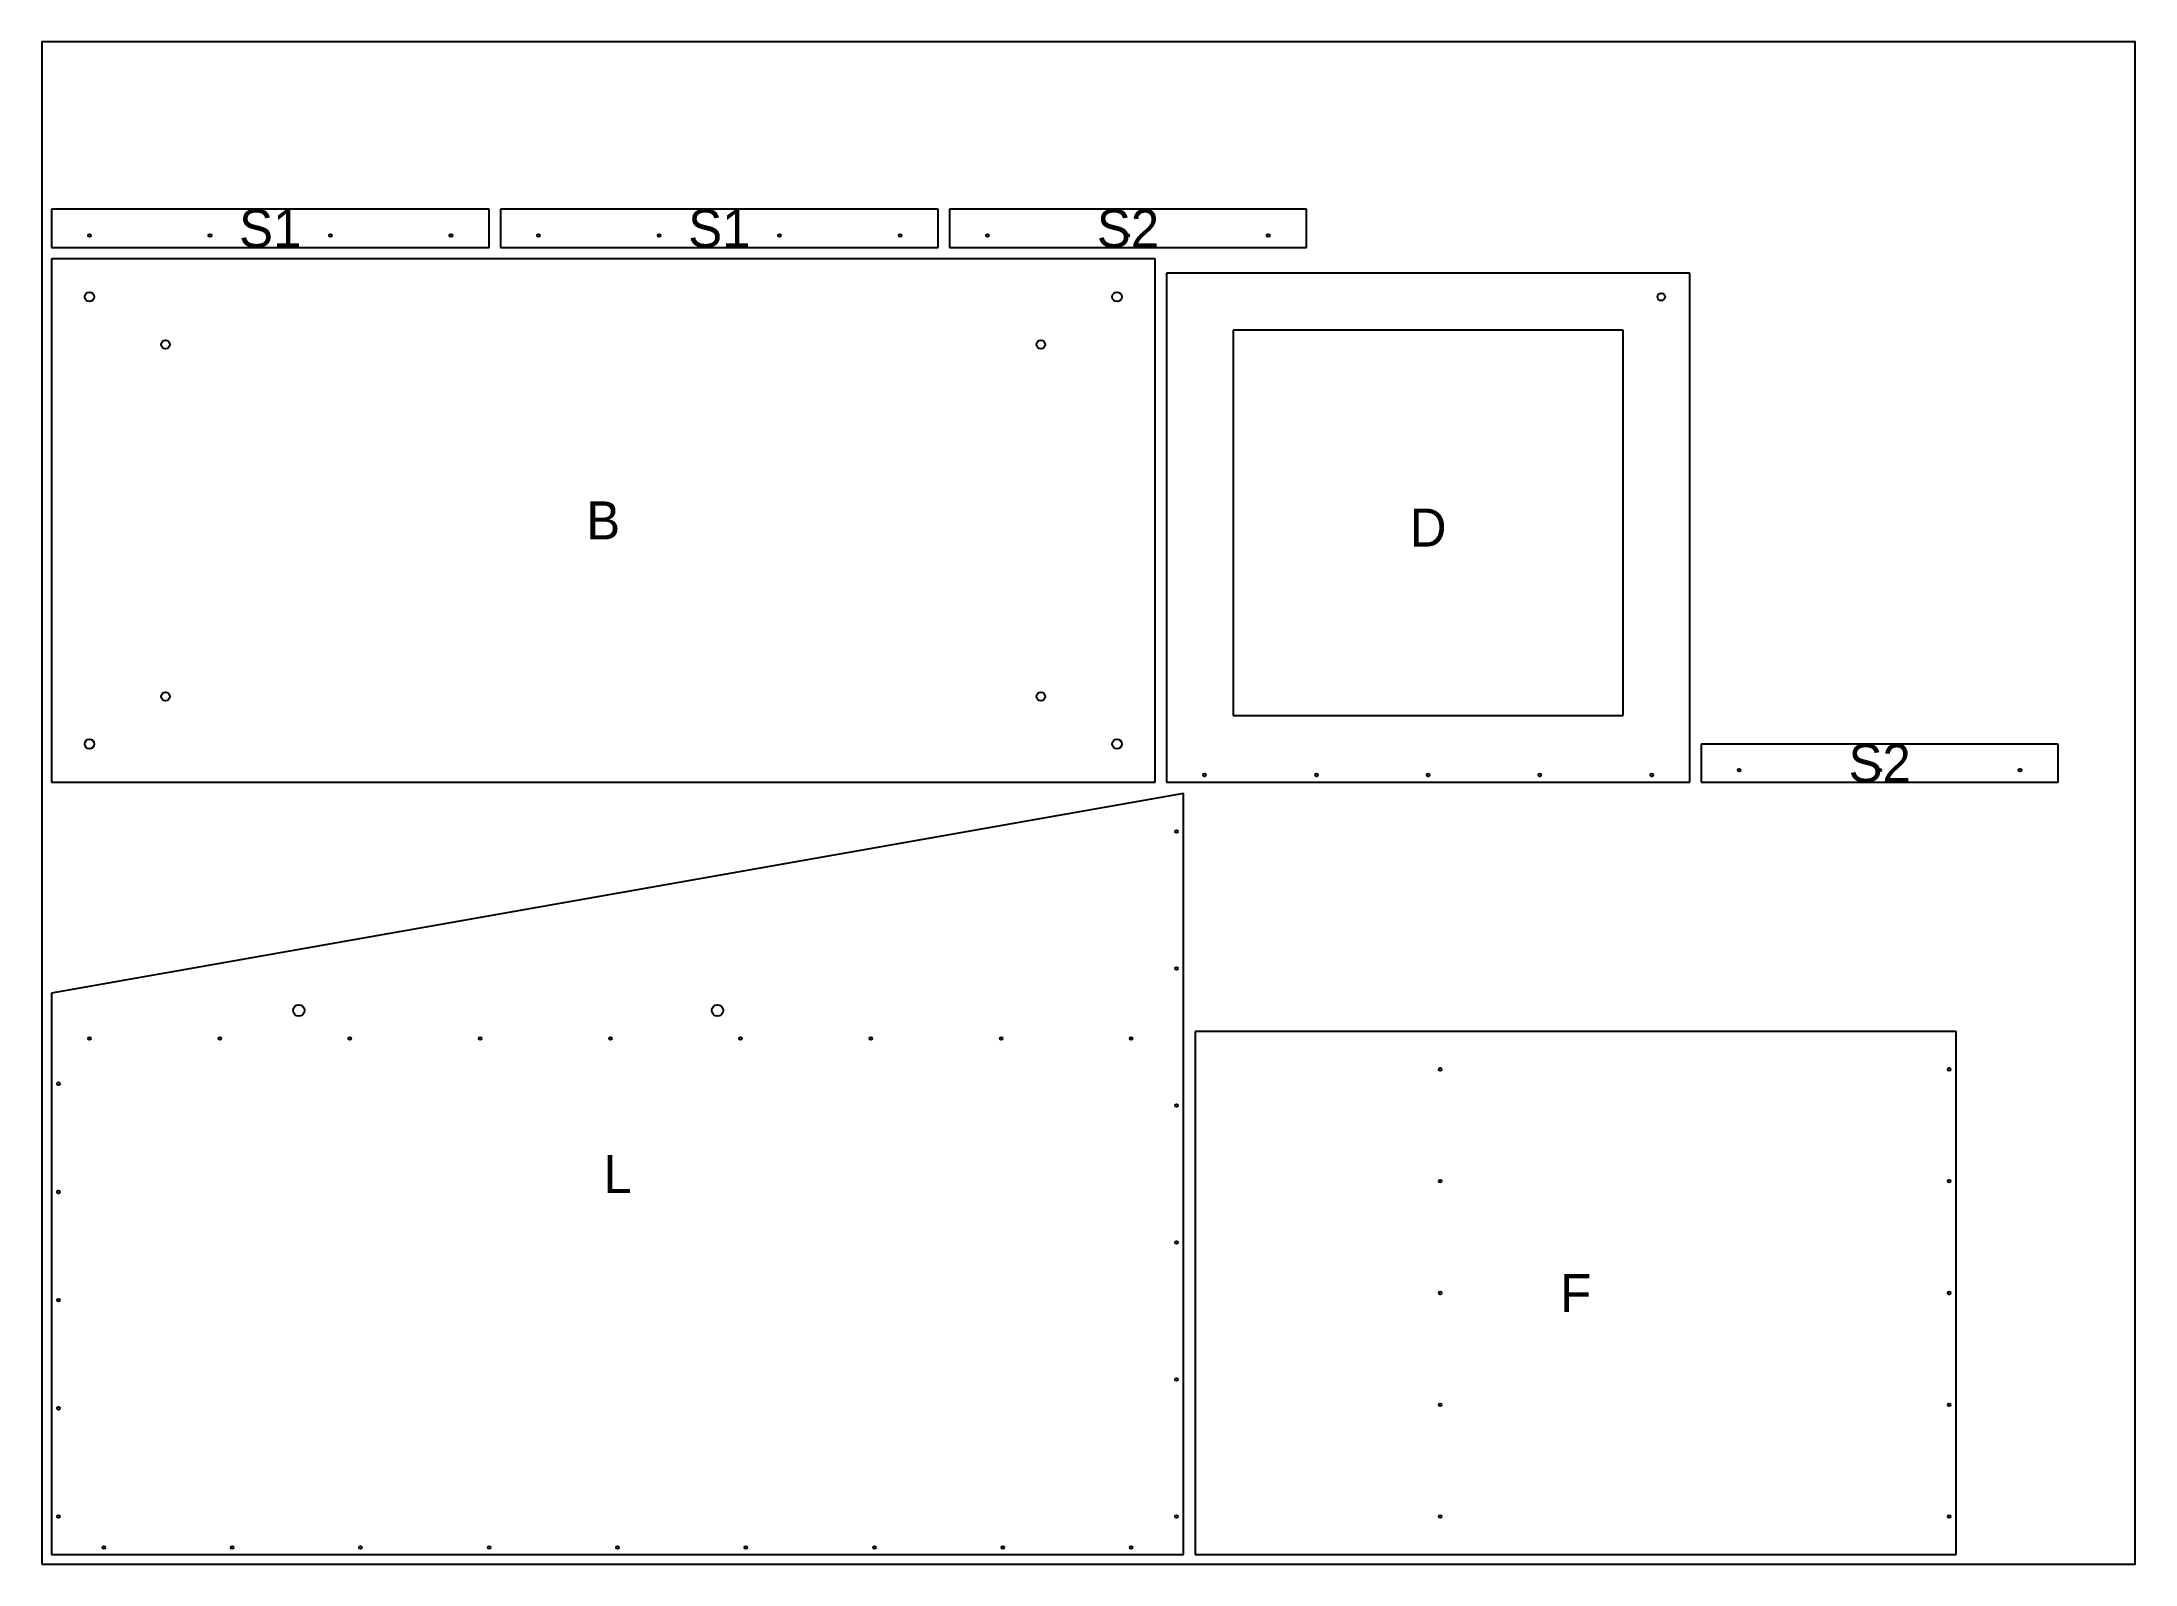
# Model space of a CAD drawing. Header units: millimetres. Extents: x 0 to 2200, y 0 to 1600.
import ezdxf
from ezdxf.enums import TextEntityAlignment as Align

# ---------------------------------------------------------------- set-up
doc = ezdxf.new("R2010")
doc.units = ezdxf.units.MM
for name, color, linetype in [('CHAPA', 9, 'CONTINUOUS'), ('CORTE_EXTERNO', 1, 'CONTINUOUS'), ('CORTE_INTERNO', 5, 'CONTINUOUS'), ('FURO_GUIA_3', 3, 'CONTINUOUS'), ('TEXTO_NAO_CORTAR', 8, 'CONTINUOUS')]:
    doc.layers.add(name, color=color, linetype=linetype)

msp = doc.modelspace()

# ---------------------------------------------------------------- linework, layer by layer
at = {"layer": 'CHAPA'}
msp.add_lwpolyline([(0, 0), (2200, 0), (2200, 1600), (0, 1600)], close=True, dxfattribs=at)
at = {"layer": 'CORTE_EXTERNO'}
for p, q in [((470, 1424), (10, 1424)), ((10, 1424), (10, 1384)), ((470, 1384), (470, 1424)), ((942, 1424), (482, 1424)), ((482, 1424), (482, 1384)), ((942, 1384), (942, 1424)), ((1329, 1424), (954, 1424)), ((954, 1424), (954, 1384)), ((1329, 1384), (1329, 1424)), ((10, 1384), (470, 1384)), ((1170, 1372), (10, 1372)), ((10, 1372), (10, 822)), ((482, 1384), (942, 1384)), ((954, 1384), (1329, 1384)), ((1170, 822), (1170, 1372)), ((1732, 1357), (1182, 1357)), ((1182, 1357), (1182, 822)), ((1732, 822), (1732, 1357)), ((2119, 862), (1744, 862)), ((1744, 862), (1744, 822)), ((2119, 822), (2119, 862)), ((10, 822), (1170, 822)), ((1182, 822), (1732, 822)), ((1744, 822), (2119, 822)), ((1200, 810), (10, 600)), ((1200, 10), (1200, 810)), ((10, 600), (10, 10)), ((2012, 560), (1212, 560)), ((1212, 560), (1212, 10)), ((2012, 10), (2012, 560)), ((10, 10), (1200, 10)), ((1212, 10), (2012, 10))]:
    msp.add_line(p, q, dxfattribs=at)
at = {"layer": 'CORTE_INTERNO'}
for p, q in [((1662, 1297), (1252, 1297)), ((1252, 1297), (1252, 892)), ((1662, 892), (1662, 1297)), ((1252, 892), (1662, 892))]:
    msp.add_line(p, q, dxfattribs=at)
for centre, radius in [((50, 1332), 5), ((1130, 1332), 5), ((1702, 1332), 4), ((130, 1282), 4.5), ((1050, 1282), 4.5), ((130, 912), 4.5), ((1050, 912), 4.5), ((50, 862), 5), ((1130, 862), 5), ((270, 582), 6), ((710, 582), 6)]:
    msp.add_circle(centre, radius, dxfattribs=at)
at = {"layer": 'FURO_GUIA_3'}
for centre in [(50, 1396.5), (176.7, 1396.5), (303.3, 1396.5), (430, 1396.5), (522, 1396.5), (648.7, 1396.5), (775.3, 1396.5), (902, 1396.5), (994, 1396.5), (1141.5, 1396.5), (1289, 1396.5), (1784, 834.5), (1931.5, 834.5), (2079, 834.5), (1222, 829.5), (1339.5, 829.5), (1457, 829.5), (1574.5, 829.5), (1692, 829.5), (1192.5, 770), (1192.5, 626), (50, 552.5), (186.9, 552.5), (323.8, 552.5), (460.6, 552.5), (597.5, 552.5), (734.4, 552.5), (871.2, 552.5), (1008.1, 552.5), (1145, 552.5), (17.5, 505), (1469.5, 520), (2004.5, 520), (1192.5, 482), (1469.5, 402.5), (2004.5, 402.5), (17.5, 391.2), (1192.5, 338), (1469.5, 285), (2004.5, 285), (17.5, 277.5), (1192.5, 194), (17.5, 163.8), (1469.5, 167.5), (2004.5, 167.5), (17.5, 50), (1192.5, 50), (1469.5, 50), (2004.5, 50), (65, 17.5), (200, 17.5), (335, 17.5), (470, 17.5), (605, 17.5), (740, 17.5), (875, 17.5), (1010, 17.5), (1145, 17.5)]:
    msp.add_circle(centre, 1.5, dxfattribs=at)

# ---------------------------------------------------------------- texts
at = {"layer": 'TEXTO_NAO_CORTAR'}
for s, p in [('S1', (240, 1404)), ('S1', (712, 1404)), ('S2', (1141.5, 1404)), ('B', (590, 1097)), ('D', (1457, 1089.5)), ('S2', (1931.5, 842)), ('L', (605, 410)), ('F', (1612, 285))]:
    msp.add_text(s, height=40, dxfattribs=at).set_placement(p, align=Align.MIDDLE_CENTER)

doc.saveas('drawing.dxf')
